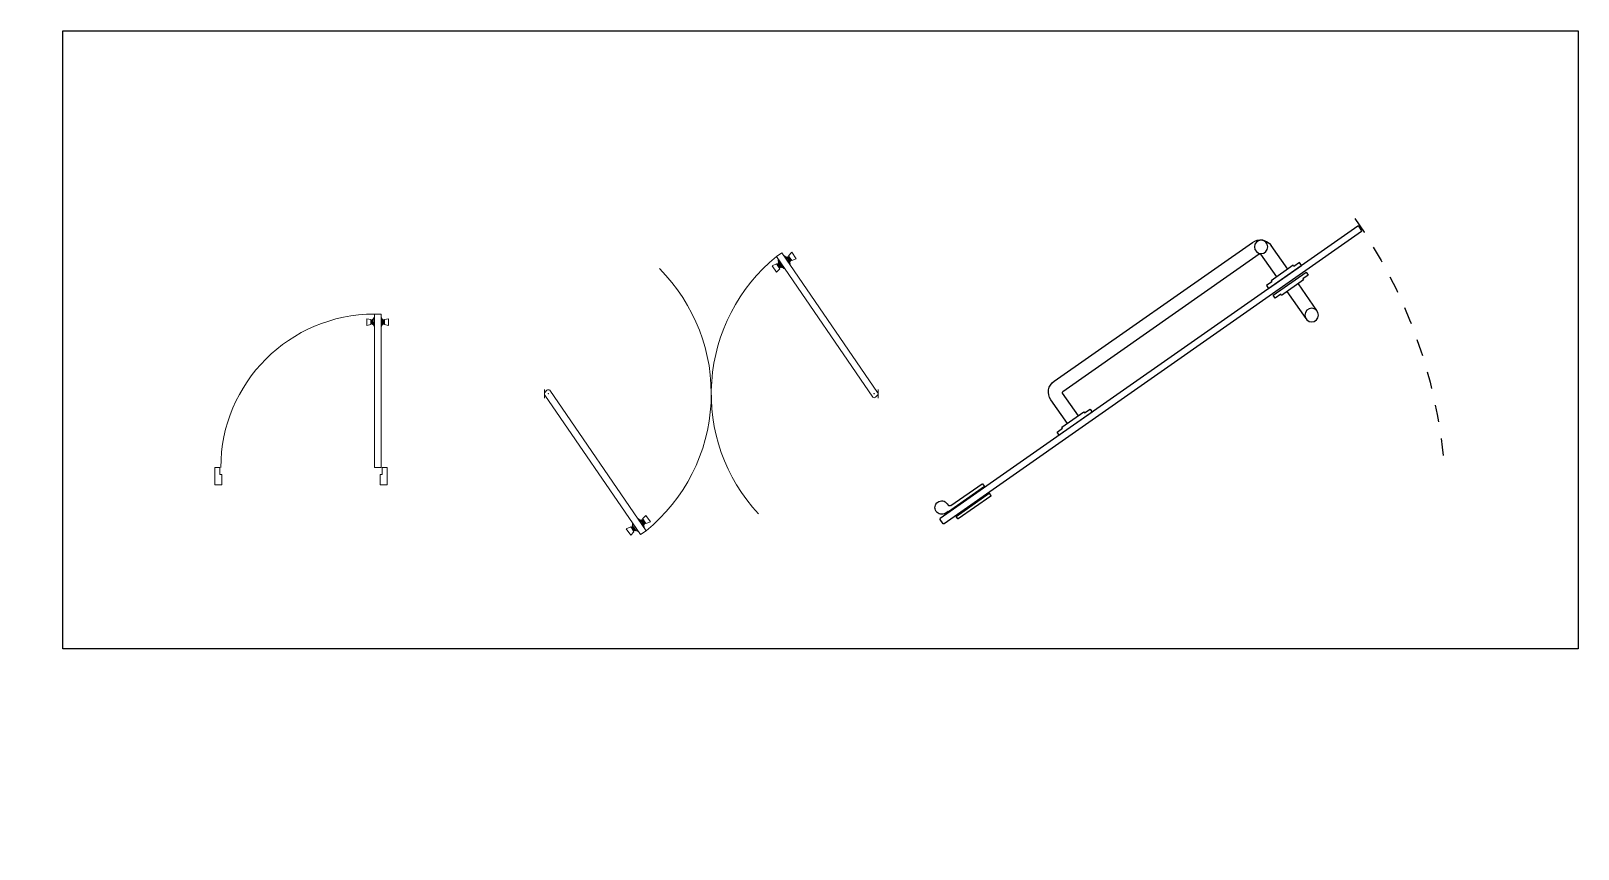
# Model space of a CAD drawing. Header units: millimetres. Extents: x 0 to 9.07, y 0 to 4.8.
import ezdxf

# ---------------------------------------------------------------- set-up
doc = ezdxf.new("R2010")
doc.units = ezdxf.units.MM
doc.linetypes.add('M-HIDDEN', pattern=[1.875, 1.25, -0.625])

# ---------------------------------------------------------------- blocks, each defined once
blk = doc.blocks.new('A$C3781068D')
at = {"color": 0, "linetype": 'ByBlock'}
for p, q in [((-363.2, -653), (15.9, 3.5)), ((17.3, 3.9), (15.9, 3.5)), ((24.2, -0.1), (17.3, 3.9)), ((-354.5, -658), (24.6, -1.5)), ((24.6, -1.5), (24.2, -0.1)), ((-362.8, -654.4), (-363.2, -653)), ((-355.9, -658.4), (-362.8, -654.4)), ((-354.5, -658), (-355.9, -658.4))]:
    blk.add_line(p, q, dxfattribs=at)
at = {"color": 136, "linetype": 'ByBlock'}
for p, q in [((-1.7, -14), (-30, -62.9)), ((-1.7, -14), (-30, -62.9)), ((-25.5, -66.1), (7, -9.8)), ((-25.5, -66.1), (7, -9.8)), ((14.9, -20.2), (-15.1, -72.1)), ((14.9, -20.2), (-15.1, -72.1)), ((-5, -8.7), (-2.8, -9.9)), ((3.5, -15.9), (4.4, -16.4)), ((8.7, -5), (6.2, -9.3)), ((8.7, -5), (6.2, -9.3)), ((7, -9.8), (6.2, -9.3)), ((7, -9.8), (6.2, -9.3)), ((13.1, -21.4), (13.9, -21.9)), ((18.8, -22.4), (14.9, -20.2)), ((18.8, -22.4), (14.9, -20.2)), ((19, -23.1), (18.8, -22.4)), ((19, -23.1), (18.8, -22.4)), ((-10.5, -74.2), (19, -23.1)), ((-10.5, -74.2), (19, -23.1)), ((-30, -62.9), (-29.9, -63.6)), ((-29.9, -63.6), (-25.5, -66.1)), ((-24.5, -64.4), (-23.6, -64.9)), ((-15.1, -72.1), (-11.2, -74.4)), ((-15.1, -72.1), (-11.2, -74.4)), ((-14.9, -69.9), (-14.1, -70.4)), ((-11.2, -74.4), (-10.5, -74.2)), ((-11.2, -74.4), (-10.5, -74.2))]:
    blk.add_line(p, q, dxfattribs=at)
at = {"color": 0, "linetype": 'ByBlock', "elevation": 0}
for points in [[(-172.8, -183.1), (-352.8, -494.9)], [(-108.3, -197.3), (-145.5, -175.8)], [(-156.3, -194.5), (-334.7, -503.5)], [(-118.3, -214.7), (-153.8, -194.1)], [(-298.5, -526.3), (-334.1, -505.7)], [(-308.5, -543.6), (-345.7, -522.1)], [(-275.3, -539.6), (-233.1, -564)], [(-285.3, -557), (-243.6, -581.1)]]:
    blk.add_lwpolyline(points, dxfattribs=at)
for points in [[(-92.1, -183.5), (-96.8, -180.8), (-101.8, -189.5), (-103.5, -188.5), (-123.5, -223.1), (-121.8, -224.1), (-126.8, -232.8), (-122.1, -235.5), (-92.1, -183.5)], [(-312.1, -564.6), (-316.8, -561.9), (-311.8, -553.3), (-313.5, -552.3), (-293.5, -517.6), (-291.8, -518.6), (-286.8, -510), (-282.1, -512.7), (-312.1, -564.6)], [(-301.7, -570.6), (-297.1, -573.3), (-292.1, -564.6), (-290.4, -565.6), (-270.4, -531), (-272.1, -530), (-267.1, -521.3), (-271.7, -518.7), (-301.7, -570.6)]]:
    blk.add_lwpolyline(points, close=True, dxfattribs=at)
at = {"color": 0, "linetype": 'ByBlock'}
for centre, radius in [((-344.9, -507.1), 10), ((-237.3, -573.2), 10.1)]:
    blk.add_circle(centre, radius, dxfattribs=at)
at = {"color": 136, "linetype": 'ByBlock'}
for centre, radius, start, end in [((0, 0), 10, 150, 240), ((0, 0), 10, 330, 150), ((-4.3, -12.5), 3, 330, 60)]:
    blk.add_arc(centre, radius, start, end, dxfattribs=at)
at = {"color": 0, "linetype": 'ByBlock'}
for centre, radius, start, end in [((-155.5, -193.1, 0), 20, 59.9565, 149.9565), ((-154.8, -195.8, 0), 2, 58.7526, 58.7526), ((-154.8, -195.8, 0), 2, 61.1604, 138.1907), ((-336.1, -505.1, 0), 19.5, 148.6096, 240.5141), ((-333, -504), 2, 241.1604, 241.1604), ((-333.4, -504.4, 0), 1.5, 146.238, 245.5514)]:
    blk.add_arc(centre, radius, start, end, dxfattribs=at)
at = {"color": 8, "linetype": 'M-HIDDEN'}
blk.add_arc((0, 0), 750, 239.9997, 270, dxfattribs=at)
blk = doc.blocks.new('A$C2BB663D4')
at = {"xscale": -1.349999999986184, "yscale": 1.350000000005821, "zscale": 1.35, "rotation": 95.00000000078825}
blk.add_blockref('A$C3781068D', (13.3, 32.9), dxfattribs=at)

msp = doc.modelspace()

# ---------------------------------------------------------------- linework, layer by layer
at = {"lineweight": 9}
for p, q in [((4.3695, 3.4733), (4.4018, 3.4954)), ((4.3695, 3.4733), (4.9345, 2.6492)), ((4.382, 3.4541), (4.3805, 3.4531)), ((4.4142, 3.4036), (4.3805, 3.4531)), ((4.3805, 3.4531), (4.3822, 3.4378)), ((4.9628, 2.6775), (4.4018, 3.4954)), ((4.415, 3.4766), (4.4165, 3.4776)), ((4.4502, 3.4281), (4.4165, 3.4776)), ((4.4165, 3.4776), (4.4302, 3.4704)), ((4.4302, 3.4704), (4.4339, 3.473)), ((4.4485, 3.4435), (4.4302, 3.4704)), ((4.436, 3.47), (4.4339, 3.473)), ((4.436, 3.47), (4.4397, 3.4725)), ((4.4502, 3.449), (4.436, 3.47)), ((4.4412, 3.4703), (4.4397, 3.4725)), ((4.4409, 3.4788), (4.4603, 3.4987)), ((4.445, 3.4728), (4.4409, 3.4788)), ((4.4412, 3.4703), (4.445, 3.4728)), ((4.4525, 3.4538), (4.4412, 3.4703)), ((4.4562, 3.4564), (4.445, 3.4728)), ((4.4502, 3.449), (4.454, 3.4516)), ((4.4502, 3.449), (4.4523, 3.446)), ((4.4525, 3.4538), (4.4562, 3.4564)), ((4.4525, 3.4538), (4.454, 3.4516)), ((4.4562, 3.4564), (4.4603, 3.4504)), ((4.4603, 3.4987), (4.4858, 3.4612)), ((4.4603, 3.4504), (4.4858, 3.4612)), ((4.3704, 3.4309), (4.3449, 3.4201)), ((4.3449, 3.4201), (4.3704, 3.3826)), ((4.3745, 3.4249), (4.3704, 3.4309)), ((4.3898, 3.4024), (4.3704, 3.3826)), ((4.3783, 3.4274), (4.3745, 3.4249)), ((4.3857, 3.4084), (4.3745, 3.4249)), ((4.3805, 3.4322), (4.3767, 3.4297)), ((4.3783, 3.4274), (4.3767, 3.4297)), ((4.3895, 3.4109), (4.3783, 3.4274)), ((4.3822, 3.4378), (4.3784, 3.4352)), ((4.3805, 3.4322), (4.3784, 3.4352)), ((4.3948, 3.4112), (4.3805, 3.4322)), ((4.4006, 3.4108), (4.3822, 3.4378)), ((4.3895, 3.4109), (4.3857, 3.4084)), ((4.3857, 3.4084), (4.3898, 3.4024)), ((4.3895, 3.4109), (4.391, 3.4087)), ((4.3948, 3.4112), (4.391, 3.4087)), ((4.3948, 3.4112), (4.3968, 3.4082)), ((4.4006, 3.4108), (4.3968, 3.4082)), ((4.4142, 3.4036), (4.4006, 3.4108)), ((4.4157, 3.4047), (4.4142, 3.4036)), ((4.4485, 3.4435), (4.4523, 3.446)), ((4.4502, 3.4281), (4.4485, 3.4435)), ((4.4487, 3.4271), (4.4502, 3.4281)), ((1.9692, 3.1094), (1.9695, 3.0697)), ((1.9931, 3.1048), (1.9692, 3.1094)), ((1.9931, 3.0985), (1.9931, 3.1048)), ((1.9971, 3.0985), (1.9931, 3.0985)), ((1.9933, 3.081), (1.9931, 3.0985)), ((1.9971, 3.0985), (1.9971, 3.1009)), ((2.0011, 3.1009), (1.9971, 3.1009)), ((1.9972, 3.081), (1.9971, 3.0985)), ((2.005, 3.1041), (2.0011, 3.1041)), ((2.0011, 3.1009), (2.0011, 3.1041)), ((2.0012, 3.0786), (2.0011, 3.1009)), ((2.0113, 3.1161), (2.005, 3.1041)), ((2.0052, 3.0755), (2.005, 3.1041)), ((2.0129, 3.1161), (2.0113, 3.1161)), ((2.0117, 3.0636), (2.0113, 3.1161)), ((2.0531, 3.1161), (2.0547, 3.1161)), ((2.0543, 3.0636), (2.0547, 3.1161)), ((2.0547, 3.1161), (2.061, 3.1041)), ((2.0608, 3.0755), (2.061, 3.1041)), ((2.061, 3.1041), (2.065, 3.1041)), ((2.0648, 3.0786), (2.0649, 3.1009)), ((2.0649, 3.1009), (2.065, 3.1041)), ((2.0649, 3.1009), (2.0689, 3.1009)), ((2.0688, 3.081), (2.0689, 3.0985)), ((2.0689, 3.0985), (2.0689, 3.1009)), ((2.0689, 3.0985), (2.0729, 3.0985)), ((2.0728, 3.081), (2.0729, 3.0985)), ((2.0729, 3.1048), (2.0968, 3.1094)), ((2.0729, 3.0985), (2.0729, 3.1048)), ((2.0968, 3.1094), (2.0965, 3.0697)), ((1.9933, 3.0746), (1.9695, 3.0697)), ((1.9972, 3.081), (1.9933, 3.081)), ((1.9933, 3.081), (1.9933, 3.0746)), ((1.9972, 3.081), (1.9973, 3.0786)), ((2.0012, 3.0786), (1.9973, 3.0786)), ((2.0012, 3.0786), (2.0012, 3.0754)), ((2.0052, 3.0755), (2.0012, 3.0754)), ((2.0117, 3.0636), (2.0052, 3.0755)), ((2.0133, 3.0636), (2.0117, 3.0636)), ((2.0528, 3.0636), (2.0543, 3.0636)), ((2.0543, 3.0636), (2.0608, 3.0755)), ((2.0608, 3.0755), (2.0648, 3.0754)), ((2.0648, 3.0786), (2.0648, 3.0754)), ((2.0648, 3.0786), (2.0688, 3.0786)), ((2.0688, 3.081), (2.0688, 3.0786)), ((2.0688, 3.081), (2.0728, 3.081)), ((2.0728, 3.081), (2.0727, 3.0746)), ((2.0727, 3.0746), (2.0965, 3.0697)), ((3.025, 2.6896), (3.0129, 2.6775)), ((3.0129, 2.6613), (3.5739, 1.8434)), ((3.6062, 1.8655), (3.0412, 2.6896)), ((4.9507, 2.6492), (4.9628, 2.6613)), ((3.527, 1.9117), (3.5255, 1.9107)), ((3.5255, 1.9107), (3.5272, 1.8953)), ((3.5255, 1.9107), (3.5594, 1.8613)), ((3.5599, 1.9342), (3.5614, 1.9353)), ((3.5614, 1.9353), (3.5751, 1.9282)), ((3.5614, 1.9353), (3.5953, 1.8859)), ((3.5751, 1.9282), (3.5788, 1.9307)), ((3.5751, 1.9282), (3.5936, 1.9012)), ((3.5809, 1.9277), (3.5788, 1.9307)), ((3.5809, 1.9277), (3.5846, 1.9303)), ((3.5809, 1.9277), (3.5952, 1.9068)), ((3.5862, 1.9281), (3.5846, 1.9303)), ((3.5858, 1.9366), (3.6052, 1.9565)), ((3.5899, 1.9306), (3.5858, 1.9366)), ((3.5862, 1.9281), (3.5899, 1.9306)), ((3.5862, 1.9281), (3.5974, 1.9116)), ((3.5899, 1.9306), (3.6012, 1.9142)), ((3.5952, 1.9068), (3.599, 1.9094)), ((3.5952, 1.9068), (3.5973, 1.9038)), ((3.5974, 1.9116), (3.6012, 1.9142)), ((3.5974, 1.9116), (3.599, 1.9094)), ((3.6012, 1.9142), (3.6053, 1.9082)), ((3.6308, 1.9191), (3.6052, 1.9565)), ((3.6053, 1.9082), (3.6308, 1.9191)), ((3.5155, 1.8884), (3.49, 1.8775)), ((3.5156, 1.8401), (3.49, 1.8775)), ((3.5196, 1.8824), (3.5155, 1.8884)), ((3.535, 1.86), (3.5156, 1.8401)), ((3.5233, 1.885), (3.5196, 1.8824)), ((3.5196, 1.8824), (3.5309, 1.866)), ((3.5255, 1.8898), (3.5218, 1.8872)), ((3.5233, 1.885), (3.5218, 1.8872)), ((3.5233, 1.885), (3.5346, 1.8685)), ((3.5272, 1.8953), (3.5235, 1.8928)), ((3.5255, 1.8898), (3.5235, 1.8928)), ((3.5255, 1.8898), (3.5399, 1.8688)), ((3.5272, 1.8953), (3.5457, 1.8684)), ((3.5346, 1.8685), (3.5309, 1.866)), ((3.5309, 1.866), (3.535, 1.86)), ((3.5346, 1.8685), (3.5362, 1.8663)), ((3.5399, 1.8688), (3.5362, 1.8663)), ((3.5399, 1.8688), (3.5419, 1.8658)), ((3.5457, 1.8684), (3.5419, 1.8658)), ((3.5594, 1.8613), (3.5457, 1.8684)), ((3.5609, 1.8623), (3.5594, 1.8613)), ((3.6062, 1.8655), (3.5739, 1.8434)), ((3.5936, 1.9012), (3.5973, 1.9038)), ((3.5953, 1.8859), (3.5936, 1.9012)), ((3.5938, 1.8849), (3.5953, 1.8859))]:
    msp.add_line(p, q, dxfattribs=at)
at = {"lineweight": 9, "ltscale": 0.3}
for p, q in [((3.0096, 2.6944), (3.0096, 2.6444)), ((4.9661, 2.6944), (4.9661, 2.6444))]:
    msp.add_line(p, q, dxfattribs=at)
msp.add_lwpolyline([(0.186, 4.7965), (9.0689, 4.7965), (9.0689, 1.1746), (0.186, 1.1746)], close=True)
for points in [[(2.013, 2.2363), (2.053, 2.2363), (2.053, 3.1363), (2.013, 3.1363)], [(1.108, 2.2363), (1.108, 2.1963), (1.118, 2.1963), (1.118, 2.1363), (1.078, 2.1363), (1.078, 2.2363)], [(2.058, 2.2363), (2.058, 2.1963), (2.048, 2.1963), (2.048, 2.1363), (2.088, 2.1363), (2.088, 2.2363)]]:
    msp.add_lwpolyline(points, close=True, dxfattribs=at)
at = {"lineweight": 9}
for centre, radius, start, end in [((5.0253, 2.6694), 1.0374, 129.20642, 222.79577), ((2.9505, 2.6694), 1.0374, 309.20642, 45), ((3.021, 2.6694), 0.0114, 135, 225), ((3.0331, 2.6815), 0.0114, 45, 135), ((3.0331, 2.6694), 0.00142, 45, 225), ((3.0331, 2.6694), 0.00142, 225, 45), ((4.9426, 2.6573), 0.0114, 225, 315), ((4.9426, 2.6694), 0.00142, 45, 225), ((4.9426, 2.6694), 0.00142, 135, 315), ((4.9426, 2.6694), 0.00142, 315, 135), ((4.9426, 2.6694), 0.00142, 225, 45), ((4.9547, 2.6694), 0.0114, 315, 45), ((4.9547, 2.6694), 0.0114, 315, 45)]:
    msp.add_arc(centre, radius, start, end, dxfattribs=at)
at = {"lineweight": 9, "ltscale": 0.3}
msp.add_arc((2.013, 2.2363), 0.9, 90, 180, dxfattribs=at)

# ---------------------------------------------------------------- block references
at = {"xscale": 0.002919283565312851, "yscale": 0.002919283565312851, "zscale": 0.002919283565312851}
msp.add_blockref('A$C2BB663D4', (5.2997, 1.906), dxfattribs=at)

doc.saveas('drawing.dxf')
